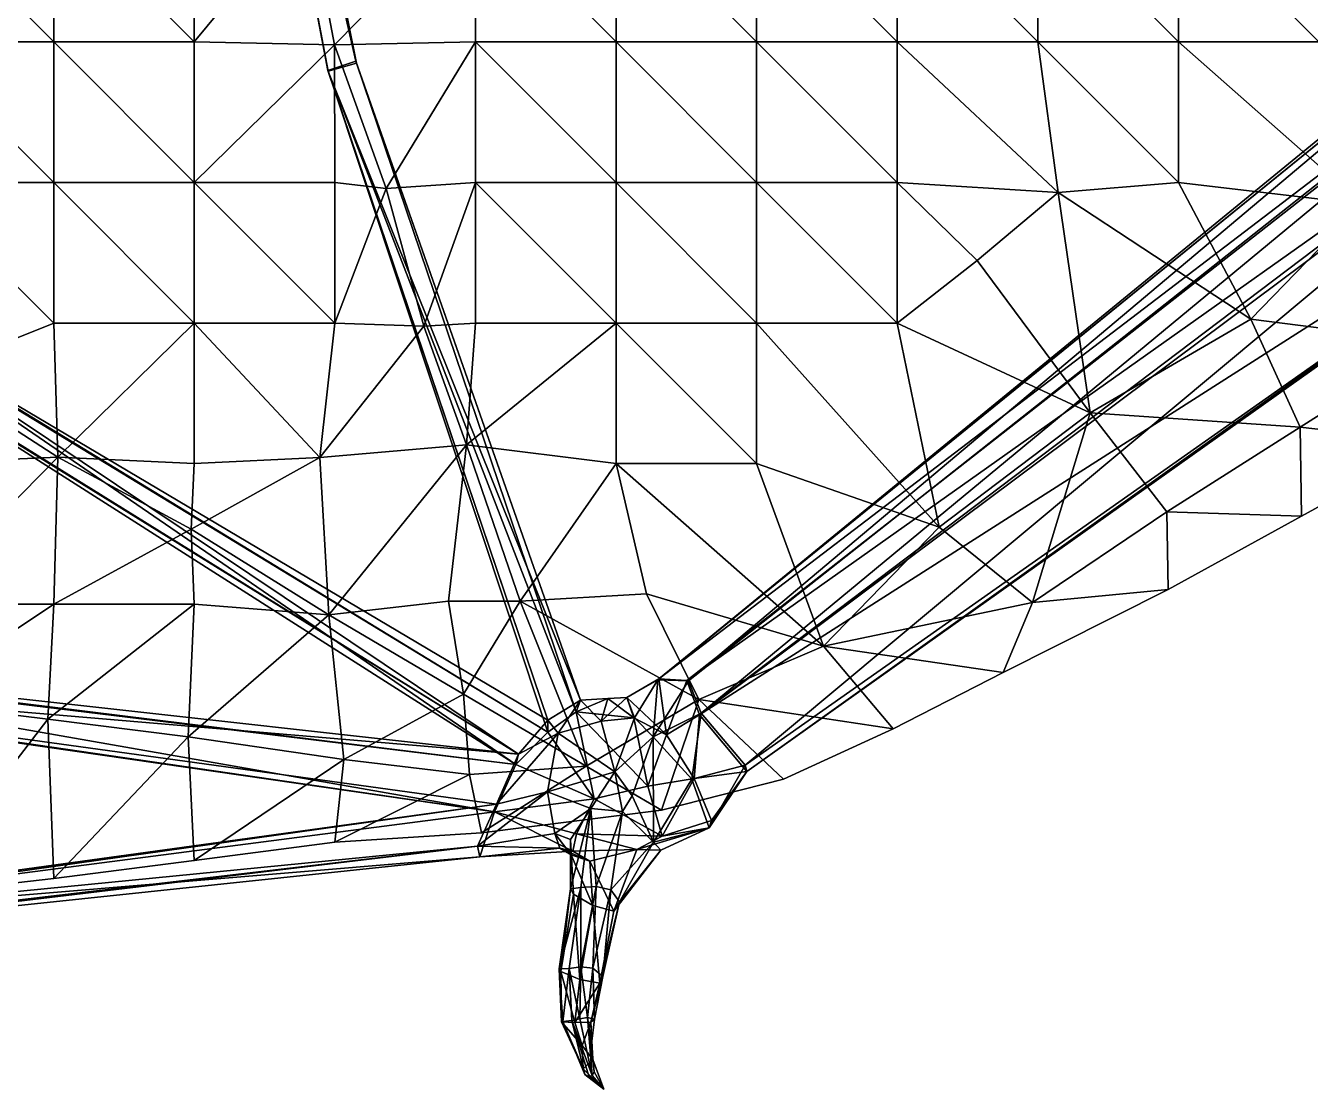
# Model space of a CAD drawing. Extents: x -0.11 to 0.11, y -0.021 to 0.047.
# Drawn here: x -0.05893 to -0.03572, y -0.0207 to -0.00148 of the extents above; entities that cross this region are included whole.
import ezdxf

# ---------------------------------------------------------------- set-up
doc = ezdxf.new("R2010")
doc.units = 0
doc.layers.add('VAMP_BAT$LWO', color=1, linetype='CONTINUOUS')

msp = doc.modelspace()

# ---------------------------------------------------------------- linework, layer by layer
at = {"layer": 'VAMP_BAT$LWO'}
for points in [[(-0.055993, 0.011045, 0.000003), (-0.05562, 0.011101, 0.000024), (-0.052951, -0.002152, -0.000045)], [(-0.055966, 0.011081, 0.000448), (-0.055993, 0.011045, 0.000003), (-0.053469, -0.002289, 0.000509)], [(-0.053463, -0.002302, -0.000096), (-0.053469, -0.002289, 0.000509), (-0.055993, 0.011045, 0.000003)], [(-0.053463, -0.002302, -0.000096), (-0.055993, 0.011045, 0.000003), (-0.052951, -0.002152, -0.000045)], [(-0.055637, 0.011112, 0.000408), (-0.055966, 0.011081, 0.000448), (-0.05296, -0.002121, 0.000561)], [(-0.053469, -0.002289, 0.000509), (-0.05296, -0.002121, 0.000561), (-0.055966, 0.011081, 0.000448)], [(-0.05562, 0.011101, 0.000024), (-0.055637, 0.011112, 0.000408), (-0.05296, -0.002121, 0.000561)], [(-0.052951, -0.002152, -0.000045), (-0.05562, 0.011101, 0.000024), (-0.05296, -0.002121, 0.000561)], [(-0.026211, 0.004014, -0.000162), (-0.047503, -0.013298, 0.000571), (-0.026306, 0.004055, 0.000465)], [(-0.046948, -0.01332, 0.000531), (-0.026306, 0.004055, 0.000465), (-0.047503, -0.013298, 0.000571)], [(-0.047503, -0.013298, 0.000571), (-0.026211, 0.004014, -0.000162), (-0.047485, -0.013282, 0.000057)], [(-0.047485, -0.013282, 0.000057), (-0.026211, 0.004014, -0.000162), (-0.025866, 0.003233, -0.000222)], [(-0.026306, 0.004055, 0.000465), (-0.046948, -0.01332, 0.000531), (-0.025906, 0.003319, 0.00054)], [(-0.025906, 0.003319, 0.00054), (-0.046948, -0.01332, 0.000531), (-0.04672, -0.013902, 0.001204)], [(-0.04672, -0.013902, 0.001204), (-0.026276, 0.001566, 0.001659), (-0.025906, 0.003319, 0.00054)], [(-0.047485, -0.013282, 0.000057), (-0.025866, 0.003233, -0.000222), (-0.046979, -0.013314, -0.000057)], [(-0.046979, -0.013314, -0.000057), (-0.025866, 0.003233, -0.000222), (-0.026293, 0.001357, -0.001493)], [(-0.026276, 0.001566, 0.001659), (-0.04672, -0.013902, 0.001204), (-0.045925, -0.014844, 0.00052)], [(-0.045925, -0.014844, 0.00052), (-0.025021, -0.000117, 0.000688), (-0.026276, 0.001566, 0.001659)], [(-0.026293, 0.001357, -0.001493), (-0.046753, -0.01393, -0.00031), (-0.046979, -0.013314, -0.000057)], [(-0.02514, -0.000127, -0.000487), (-0.046753, -0.01393, -0.00031), (-0.026293, 0.001357, -0.001493)], [(-0.06096, -0.001771, 0.000034), (-0.06096, 0.000769, 0.00004), (-0.05842, -0.001771, 0.000057)], [(-0.06096, 0.000769, 0.000116), (-0.06096, -0.001771, 0.000111), (-0.05842, -0.001771, 0.000134)], [(-0.05842, 0.000769, 0.000061), (-0.05842, -0.001771, 0.000057), (-0.06096, 0.000769, 0.00004)], [(-0.05842, -0.001771, 0.000134), (-0.05842, 0.000769, 0.000137), (-0.06096, 0.000769, 0.000116)], [(-0.05842, -0.001771, 0.000057), (-0.05842, 0.000769, 0.000061), (-0.05588, -0.001771, 0.000064)], [(-0.05842, 0.000769, 0.000137), (-0.05842, -0.001771, 0.000134), (-0.05588, -0.001771, 0.000141)], [(-0.05588, 0.000769, 0.000062), (-0.05588, -0.001771, 0.000064), (-0.05842, 0.000769, 0.000061)], [(-0.05588, -0.001771, 0.000141), (-0.05588, 0.000769, 0.000138), (-0.05842, 0.000769, 0.000137)], [(-0.05588, 0.000769, 0.000062), (-0.053828, 0.000714, -0.00002), (-0.05588, -0.001771, 0.000064)], [(-0.053828, 0.000714, 0.000056), (-0.05588, 0.000769, 0.000138), (-0.05588, -0.001771, 0.000141)], [(-0.053346, -0.001826, -0.000039), (-0.05588, -0.001771, 0.000064), (-0.053828, 0.000714, -0.00002)], [(-0.05588, -0.001771, 0.000141), (-0.053346, -0.001826, 0.000037), (-0.053828, 0.000714, 0.000056)], [(-0.053346, -0.001826, -0.000039), (-0.053828, 0.000714, -0.00002), (-0.0508, 0.000769, -0.000045)], [(-0.053828, 0.000714, 0.000056), (-0.053346, -0.001826, 0.000037), (-0.0508, 0.000769, 0.000031)], [(-0.0508, -0.001771, -0.00001), (-0.053346, -0.001826, -0.000039), (-0.0508, 0.000769, -0.000045)], [(-0.053346, -0.001826, 0.000037), (-0.0508, -0.001771, 0.000066), (-0.0508, 0.000769, 0.000031)], [(-0.0508, -0.001771, -0.00001), (-0.0508, 0.000769, -0.000045), (-0.04826, -0.001771, 0.000033)], [(-0.0508, 0.000769, 0.000031), (-0.0508, -0.001771, 0.000066), (-0.04826, -0.001771, 0.000109)], [(-0.04826, 0.000769, -0.000024), (-0.04826, -0.001771, 0.000033), (-0.0508, 0.000769, -0.000045)], [(-0.04826, -0.001771, 0.000109), (-0.04826, 0.000769, 0.000052), (-0.0508, 0.000769, 0.000031)], [(-0.04826, -0.001771, 0.000033), (-0.04826, 0.000769, -0.000024), (-0.04572, -0.001771, -0.000144)], [(-0.04826, 0.000769, 0.000052), (-0.04826, -0.001771, 0.000109), (-0.04572, -0.001771, -0.000068)], [(-0.04572, 0.000769, -0.000203), (-0.04572, -0.001771, -0.000144), (-0.04826, 0.000769, -0.000024)], [(-0.04572, -0.001771, -0.000068), (-0.04572, 0.000769, -0.000127), (-0.04826, 0.000769, 0.000052)], [(-0.04572, -0.001771, -0.000144), (-0.04572, 0.000769, -0.000203), (-0.04318, -0.001771, -0.000168)], [(-0.04572, 0.000769, -0.000127), (-0.04572, -0.001771, -0.000068), (-0.04318, -0.001771, -0.000092)], [(-0.04318, 0.000769, -0.000243), (-0.04318, -0.001771, -0.000168), (-0.04572, 0.000769, -0.000203)], [(-0.04318, -0.001771, -0.000092), (-0.04318, 0.000769, -0.000166), (-0.04572, 0.000769, -0.000127)], [(-0.04318, -0.001771, -0.000168), (-0.04318, 0.000769, -0.000243), (-0.04064, -0.001771, -0.000172)], [(-0.04318, 0.000769, -0.000166), (-0.04318, -0.001771, -0.000092), (-0.04064, -0.001771, -0.000095)], [(-0.04064, 0.000769, -0.000262), (-0.04064, -0.001771, -0.000172), (-0.04318, 0.000769, -0.000243)], [(-0.04064, -0.001771, -0.000095), (-0.04064, 0.000769, -0.000186), (-0.04318, 0.000769, -0.000166)], [(-0.04064, -0.001771, -0.000172), (-0.04064, 0.000769, -0.000262), (-0.0381, -0.001771, -0.000151)], [(-0.04064, 0.000769, -0.000186), (-0.04064, -0.001771, -0.000095), (-0.0381, -0.001771, -0.000075)], [(-0.0381, 0.000769, -0.000258), (-0.0381, -0.001771, -0.000151), (-0.04064, 0.000769, -0.000262)], [(-0.0381, -0.001771, -0.000075), (-0.0381, 0.000769, -0.000182), (-0.04064, 0.000769, -0.000186)], [(-0.0381, -0.001771, -0.000151), (-0.0381, 0.000769, -0.000258), (-0.03556, -0.001771, -0.000103)], [(-0.0381, 0.000769, -0.000182), (-0.0381, -0.001771, -0.000075), (-0.03556, -0.001771, -0.000027)], [(-0.03556, 0.000769, -0.000229), (-0.03556, -0.001771, -0.000103), (-0.0381, 0.000769, -0.000258)], [(-0.03556, -0.001771, -0.000027), (-0.03556, 0.000769, -0.000153), (-0.0381, 0.000769, -0.000182)], [(-0.045898, -0.014957, 0.000017), (-0.046753, -0.01393, -0.00031), (-0.02514, -0.000127, -0.000487)], [(-0.025021, -0.000117, 0.000688), (-0.045925, -0.014844, 0.00052), (-0.045898, -0.014957, 0.000017)], [(-0.045898, -0.014957, 0.000017), (-0.02514, -0.000127, -0.000487), (-0.025021, -0.000117, 0.000688)], [(-0.05842, -0.001771, 0.000057), (-0.05842, -0.004311, 0.000054), (-0.06096, -0.001771, 0.000034)], [(-0.05842, -0.004311, 0.00013), (-0.05842, -0.001771, 0.000134), (-0.06096, -0.001771, 0.000111)], [(-0.06096, -0.004311, 0.000029), (-0.06096, -0.001771, 0.000034), (-0.05842, -0.004311, 0.000054)], [(-0.06096, -0.001771, 0.000111), (-0.06096, -0.004311, 0.000106), (-0.05842, -0.004311, 0.00013)], [(-0.05588, -0.001771, 0.000064), (-0.05588, -0.004311, 0.000067), (-0.05842, -0.001771, 0.000057)], [(-0.05588, -0.004311, 0.000143), (-0.05588, -0.001771, 0.000141), (-0.05842, -0.001771, 0.000134)], [(-0.05842, -0.004311, 0.000054), (-0.05842, -0.001771, 0.000057), (-0.05588, -0.004311, 0.000067)], [(-0.05842, -0.001771, 0.000134), (-0.05842, -0.004311, 0.00013), (-0.05588, -0.004311, 0.000143)], [(-0.05588, -0.001771, 0.000064), (-0.053346, -0.001826, -0.000039), (-0.05588, -0.004311, 0.000067)], [(-0.053346, -0.001826, 0.000037), (-0.05588, -0.001771, 0.000141), (-0.05588, -0.004311, 0.000143)], [(-0.05334, -0.004311, -0.000013), (-0.05588, -0.004311, 0.000067), (-0.053346, -0.001826, -0.000039)], [(-0.05588, -0.004311, 0.000143), (-0.05334, -0.004311, 0.000063), (-0.053346, -0.001826, 0.000037)], [(-0.052415, -0.00442, -0.000013), (-0.053346, -0.001826, -0.000039), (-0.0508, -0.001771, -0.00001)], [(-0.053346, -0.001826, 0.000037), (-0.052415, -0.00442, 0.000063), (-0.0508, -0.001771, 0.000066)], [(-0.052415, -0.00442, -0.000013), (-0.05334, -0.004311, -0.000013), (-0.053346, -0.001826, -0.000039)], [(-0.05334, -0.004311, 0.000063), (-0.052415, -0.00442, 0.000063), (-0.053346, -0.001826, 0.000037)], [(-0.0508, -0.004311, 0.000026), (-0.052415, -0.00442, -0.000013), (-0.0508, -0.001771, -0.00001)], [(-0.052415, -0.00442, 0.000063), (-0.0508, -0.004311, 0.000102), (-0.0508, -0.001771, 0.000066)], [(-0.04826, -0.001771, 0.000033), (-0.04826, -0.004311, 0.000091), (-0.0508, -0.001771, -0.00001)], [(-0.04826, -0.004311, 0.000167), (-0.04826, -0.001771, 0.000109), (-0.0508, -0.001771, 0.000066)], [(-0.0508, -0.004311, 0.000026), (-0.0508, -0.001771, -0.00001), (-0.04826, -0.004311, 0.000091)], [(-0.0508, -0.001771, 0.000066), (-0.0508, -0.004311, 0.000102), (-0.04826, -0.004311, 0.000167)], [(-0.04572, -0.001771, -0.000144), (-0.04572, -0.004311, -0.000085), (-0.04826, -0.001771, 0.000033)], [(-0.04572, -0.004311, -0.000008), (-0.04572, -0.001771, -0.000068), (-0.04826, -0.001771, 0.000109)], [(-0.04826, -0.004311, 0.000091), (-0.04826, -0.001771, 0.000033), (-0.04572, -0.004311, -0.000085)], [(-0.04826, -0.001771, 0.000109), (-0.04826, -0.004311, 0.000167), (-0.04572, -0.004311, -0.000008)], [(-0.04318, -0.001771, -0.000168), (-0.04318, -0.004311, -0.000094), (-0.04572, -0.001771, -0.000144)], [(-0.04318, -0.004311, -0.000018), (-0.04318, -0.001771, -0.000092), (-0.04572, -0.001771, -0.000068)], [(-0.04572, -0.004311, -0.000085), (-0.04572, -0.001771, -0.000144), (-0.04318, -0.004311, -0.000094)], [(-0.04572, -0.001771, -0.000068), (-0.04572, -0.004311, -0.000008), (-0.04318, -0.004311, -0.000018)], [(-0.04064, -0.001771, -0.000172), (-0.040272, -0.004495, -0.000082), (-0.04318, -0.001771, -0.000168)], [(-0.040272, -0.004495, -0.000005), (-0.04064, -0.001771, -0.000095), (-0.04318, -0.001771, -0.000092)], [(-0.04318, -0.004311, -0.000094), (-0.04318, -0.001771, -0.000168), (-0.040272, -0.004495, -0.000082)], [(-0.04318, -0.001771, -0.000092), (-0.04318, -0.004311, -0.000018), (-0.040272, -0.004495, -0.000005)], [(-0.0381, -0.001771, -0.000151), (-0.0381, -0.004311, -0.000044), (-0.04064, -0.001771, -0.000172)], [(-0.0381, -0.004311, 0.000033), (-0.0381, -0.001771, -0.000075), (-0.04064, -0.001771, -0.000095)], [(-0.040272, -0.004495, -0.000082), (-0.04064, -0.001771, -0.000172), (-0.0381, -0.004311, -0.000044)], [(-0.04064, -0.001771, -0.000095), (-0.040272, -0.004495, -0.000005), (-0.0381, -0.004311, 0.000033)], [(-0.034771, -0.004703, -0.000004), (-0.0381, -0.004311, -0.000044), (-0.0381, -0.001771, -0.000151)], [(-0.0381, -0.004311, 0.000033), (-0.034771, -0.004703, 0.000072), (-0.0381, -0.001771, -0.000075)], [(-0.03556, -0.001771, -0.000103), (-0.034771, -0.004703, -0.000004), (-0.0381, -0.001771, -0.000151)], [(-0.034771, -0.004703, 0.000072), (-0.03556, -0.001771, -0.000027), (-0.0381, -0.001771, -0.000075)], [(-0.05296, -0.002121, 0.000561), (-0.053469, -0.002289, 0.000509), (-0.048901, -0.013665, 0.000645)], [(-0.053469, -0.002289, 0.000509), (-0.053463, -0.002302, -0.000096), (-0.049492, -0.014029, 0.000797)], [(-0.049492, -0.014029, 0.000797), (-0.048901, -0.013665, 0.000645), (-0.053469, -0.002289, 0.000509)], [(-0.053463, -0.002302, -0.000096), (-0.052951, -0.002152, -0.000045), (-0.048982, -0.013879, 0.000097)], [(-0.049492, -0.014029, 0.000797), (-0.053463, -0.002302, -0.000096), (-0.049491, -0.014247, 0.000083)], [(-0.049491, -0.014247, 0.000083), (-0.053463, -0.002302, -0.000096), (-0.048982, -0.013879, 0.000097)], [(-0.052951, -0.002152, -0.000045), (-0.05296, -0.002121, 0.000561), (-0.048901, -0.013665, 0.000645)], [(-0.048982, -0.013879, 0.000097), (-0.052951, -0.002152, -0.000045), (-0.048901, -0.013665, 0.000645)], [(-0.060689, -0.007765, 0.000037), (-0.06096, -0.004311, 0.000029), (-0.05842, -0.006851, 0.000051)], [(-0.06096, -0.004311, 0.000106), (-0.060689, -0.007765, 0.000113), (-0.05842, -0.006851, 0.000127)], [(-0.05842, -0.004311, 0.000054), (-0.05842, -0.006851, 0.000051), (-0.06096, -0.004311, 0.000029)], [(-0.05842, -0.006851, 0.000127), (-0.05842, -0.004311, 0.00013), (-0.06096, -0.004311, 0.000106)], [(-0.05842, -0.006851, 0.000051), (-0.05842, -0.004311, 0.000054), (-0.05588, -0.006851, 0.00007)], [(-0.05842, -0.004311, 0.00013), (-0.05842, -0.006851, 0.000127), (-0.05588, -0.006851, 0.000146)], [(-0.05588, -0.004311, 0.000067), (-0.05588, -0.006851, 0.00007), (-0.05842, -0.004311, 0.000054)], [(-0.05588, -0.006851, 0.000146), (-0.05588, -0.004311, 0.000143), (-0.05842, -0.004311, 0.00013)], [(-0.05588, -0.006851, 0.00007), (-0.05588, -0.004311, 0.000067), (-0.05334, -0.006851, 0.000024)], [(-0.05588, -0.004311, 0.000143), (-0.05588, -0.006851, 0.000146), (-0.05334, -0.006851, 0.0001)], [(-0.05334, -0.004311, -0.000013), (-0.05334, -0.006851, 0.000024), (-0.05588, -0.004311, 0.000067)], [(-0.05334, -0.006851, 0.0001), (-0.05334, -0.004311, 0.000063), (-0.05588, -0.004311, 0.000143)], [(-0.05334, -0.004311, -0.000013), (-0.052415, -0.00442, -0.000013), (-0.05334, -0.006851, 0.000024)], [(-0.052415, -0.00442, 0.000063), (-0.05334, -0.004311, 0.000063), (-0.05334, -0.006851, 0.0001)], [(-0.051733, -0.006906, 0.000025), (-0.052415, -0.00442, -0.000013), (-0.0508, -0.004311, 0.000026)], [(-0.052415, -0.00442, 0.000063), (-0.051733, -0.006906, 0.000101), (-0.0508, -0.004311, 0.000102)], [(-0.0508, -0.006851, 0.000061), (-0.051733, -0.006906, 0.000025), (-0.0508, -0.004311, 0.000026)], [(-0.051733, -0.006906, 0.000101), (-0.0508, -0.006851, 0.000137), (-0.0508, -0.004311, 0.000102)], [(-0.0508, -0.006851, 0.000061), (-0.0508, -0.004311, 0.000026), (-0.04826, -0.006851, 0.000148)], [(-0.0508, -0.004311, 0.000102), (-0.0508, -0.006851, 0.000137), (-0.04826, -0.006851, 0.000224)], [(-0.04826, -0.004311, 0.000091), (-0.04826, -0.006851, 0.000148), (-0.0508, -0.004311, 0.000026)], [(-0.04826, -0.006851, 0.000224), (-0.04826, -0.004311, 0.000167), (-0.0508, -0.004311, 0.000102)], [(-0.04826, -0.006851, 0.000148), (-0.04826, -0.004311, 0.000091), (-0.04572, -0.006851, -0.000025)], [(-0.04826, -0.004311, 0.000167), (-0.04826, -0.006851, 0.000224), (-0.04572, -0.006851, 0.000051)], [(-0.04572, -0.004311, -0.000085), (-0.04572, -0.006851, -0.000025), (-0.04826, -0.004311, 0.000091)], [(-0.04572, -0.006851, 0.000051), (-0.04572, -0.004311, -0.000008), (-0.04826, -0.004311, 0.000167)], [(-0.04572, -0.006851, -0.000025), (-0.04572, -0.004311, -0.000085), (-0.04318, -0.006851, -0.00002)], [(-0.04572, -0.004311, -0.000008), (-0.04572, -0.006851, 0.000051), (-0.04318, -0.006851, 0.000056)], [(-0.04318, -0.004311, -0.000094), (-0.04318, -0.006851, -0.00002), (-0.04572, -0.004311, -0.000085)], [(-0.04318, -0.006851, 0.000056), (-0.04318, -0.004311, -0.000018), (-0.04572, -0.004311, -0.000008)], [(-0.04318, -0.006851, -0.00002), (-0.04318, -0.004311, -0.000094), (-0.041735, -0.005724, 0.000008)], [(-0.04318, -0.004311, -0.000018), (-0.04318, -0.006851, 0.000056), (-0.041735, -0.005724, 0.000085)], [(-0.040272, -0.004495, -0.000082), (-0.041735, -0.005724, 0.000008), (-0.04318, -0.004311, -0.000094)], [(-0.041735, -0.005724, 0.000085), (-0.040272, -0.004495, -0.000005), (-0.04318, -0.004311, -0.000018)], [(-0.0381, -0.004311, -0.000044), (-0.036788, -0.006779, 0.000013), (-0.040272, -0.004495, -0.000082)], [(-0.036788, -0.006779, 0.000089), (-0.0381, -0.004311, 0.000033), (-0.040272, -0.004495, -0.000005)], [(-0.0381, -0.004311, -0.000044), (-0.034771, -0.004703, -0.000004), (-0.036788, -0.006779, 0.000013)], [(-0.034771, -0.004703, 0.000072), (-0.0381, -0.004311, 0.000033), (-0.036788, -0.006779, 0.000089)], [(-0.051733, -0.006906, 0.000025), (-0.05334, -0.006851, 0.000024), (-0.052415, -0.00442, -0.000013)], [(-0.05334, -0.006851, 0.0001), (-0.051733, -0.006906, 0.000101), (-0.052415, -0.00442, 0.000063)], [(-0.039696, -0.008476, 0.000039), (-0.041735, -0.005724, 0.000008), (-0.040272, -0.004495, -0.000082)], [(-0.041735, -0.005724, 0.000085), (-0.039696, -0.008476, 0.000115), (-0.040272, -0.004495, -0.000005)], [(-0.036788, -0.006779, 0.000013), (-0.039696, -0.008476, 0.000039), (-0.040272, -0.004495, -0.000082)], [(-0.039696, -0.008476, 0.000115), (-0.036788, -0.006779, 0.000089), (-0.040272, -0.004495, -0.000005)], [(-0.033482, -0.007203, -0.00009), (-0.036788, -0.006779, 0.000013), (-0.034771, -0.004703, -0.000004)], [(-0.036788, -0.006779, 0.000089), (-0.033482, -0.007203, -0.000013), (-0.034771, -0.004703, 0.000072)], [(-0.041735, -0.005724, 0.000008), (-0.039696, -0.008476, 0.000039), (-0.04318, -0.006851, -0.00002)], [(-0.039696, -0.008476, 0.000115), (-0.041735, -0.005724, 0.000085), (-0.04318, -0.006851, 0.000056)], [(-0.062145, -0.00652, 0.000645), (-0.062474, -0.00691, 0.000646), (-0.050021, -0.014643, 0.000977)], [(-0.062413, -0.006966, -0.000049), (-0.062123, -0.006563, -0.000041), (-0.050071, -0.014828, 0.000226)], [(-0.049492, -0.014029, 0.000797), (-0.062145, -0.00652, 0.000645), (-0.050021, -0.014643, 0.000977)], [(-0.049492, -0.014029, 0.000797), (-0.049491, -0.014247, 0.000083), (-0.062145, -0.00652, 0.000645)], [(-0.062123, -0.006563, -0.000041), (-0.062145, -0.00652, 0.000645), (-0.049491, -0.014247, 0.000083)], [(-0.049491, -0.014247, 0.000083), (-0.050071, -0.014828, 0.000226), (-0.062123, -0.006563, -0.000041)], [(-0.062474, -0.00691, 0.000646), (-0.062413, -0.006966, -0.000049), (-0.050021, -0.014643, 0.000977)], [(-0.058343, -0.009275, 0.000058), (-0.060689, -0.007765, 0.000037), (-0.05842, -0.006851, 0.000051)], [(-0.060689, -0.007765, 0.000113), (-0.058343, -0.009275, 0.000134), (-0.05842, -0.006851, 0.000127)], [(-0.05842, -0.006851, 0.000051), (-0.05588, -0.006851, 0.00007), (-0.058343, -0.009275, 0.000058)], [(-0.05588, -0.006851, 0.000146), (-0.05842, -0.006851, 0.000127), (-0.058343, -0.009275, 0.000134)], [(-0.05588, -0.009391, 0.000072), (-0.058343, -0.009275, 0.000058), (-0.05588, -0.006851, 0.00007)], [(-0.058343, -0.009275, 0.000134), (-0.05588, -0.009391, 0.000149), (-0.05588, -0.006851, 0.000146)], [(-0.05334, -0.006851, 0.000024), (-0.053611, -0.009283, 0.000061), (-0.05588, -0.006851, 0.00007)], [(-0.053611, -0.009283, 0.000138), (-0.05334, -0.006851, 0.0001), (-0.05588, -0.006851, 0.000146)], [(-0.05588, -0.009391, 0.000072), (-0.05588, -0.006851, 0.00007), (-0.053611, -0.009283, 0.000061)], [(-0.05588, -0.006851, 0.000146), (-0.05588, -0.009391, 0.000149), (-0.053611, -0.009283, 0.000138)], [(-0.05334, -0.006851, 0.000024), (-0.051733, -0.006906, 0.000025), (-0.053611, -0.009283, 0.000061)], [(-0.051733, -0.006906, 0.000101), (-0.05334, -0.006851, 0.0001), (-0.053611, -0.009283, 0.000138)], [(-0.051733, -0.006906, 0.000025), (-0.050963, -0.009051, 0.000084), (-0.053611, -0.009283, 0.000061)], [(-0.050963, -0.009051, 0.000161), (-0.051733, -0.006906, 0.000101), (-0.053611, -0.009283, 0.000138)], [(-0.051733, -0.006906, 0.000025), (-0.0508, -0.006851, 0.000061), (-0.050963, -0.009051, 0.000084)], [(-0.0508, -0.006851, 0.000137), (-0.051733, -0.006906, 0.000101), (-0.050963, -0.009051, 0.000161)], [(-0.050963, -0.009051, 0.000084), (-0.0508, -0.006851, 0.000061), (-0.04826, -0.006851, 0.000148)], [(-0.0508, -0.006851, 0.000137), (-0.050963, -0.009051, 0.000161), (-0.04826, -0.006851, 0.000224)], [(-0.04826, -0.009391, 0.000205), (-0.050963, -0.009051, 0.000084), (-0.04826, -0.006851, 0.000148)], [(-0.050963, -0.009051, 0.000161), (-0.04826, -0.009391, 0.000281), (-0.04826, -0.006851, 0.000224)], [(-0.04572, -0.006851, -0.000025), (-0.04572, -0.009391, 0.000034), (-0.04826, -0.006851, 0.000148)], [(-0.04572, -0.009391, 0.00011), (-0.04572, -0.006851, 0.000051), (-0.04826, -0.006851, 0.000224)], [(-0.04826, -0.009391, 0.000205), (-0.04826, -0.006851, 0.000148), (-0.04572, -0.009391, 0.000034)], [(-0.04826, -0.006851, 0.000224), (-0.04826, -0.009391, 0.000281), (-0.04572, -0.009391, 0.00011)], [(-0.04318, -0.006851, -0.00002), (-0.04242, -0.010541, 0.000065), (-0.04572, -0.006851, -0.000025)], [(-0.04242, -0.010541, 0.000141), (-0.04318, -0.006851, 0.000056), (-0.04572, -0.006851, 0.000051)], [(-0.04572, -0.009391, 0.000034), (-0.04572, -0.006851, -0.000025), (-0.04242, -0.010541, 0.000065)], [(-0.04572, -0.006851, 0.000051), (-0.04572, -0.009391, 0.00011), (-0.04242, -0.010541, 0.000141)], [(-0.039696, -0.008476, 0.000039), (-0.04242, -0.010541, 0.000065), (-0.04318, -0.006851, -0.00002)], [(-0.04242, -0.010541, 0.000141), (-0.039696, -0.008476, 0.000115), (-0.04318, -0.006851, 0.000056)], [(-0.039696, -0.008476, 0.000039), (-0.036788, -0.006779, 0.000013), (-0.035899, -0.008735, -0.000057)], [(-0.036788, -0.006779, 0.000089), (-0.039696, -0.008476, 0.000115), (-0.035899, -0.008735, 0.000019)], [(-0.036788, -0.006779, 0.000013), (-0.033482, -0.007203, -0.00009), (-0.035899, -0.008735, -0.000057)], [(-0.033482, -0.007203, -0.000013), (-0.036788, -0.006779, 0.000089), (-0.035899, -0.008735, 0.000019)], [(-0.050071, -0.014828, 0.000226), (-0.050021, -0.014643, 0.000977), (-0.062413, -0.006966, -0.000049)], [(-0.033457, -0.009008, -0.000136), (-0.035899, -0.008735, -0.000057), (-0.033482, -0.007203, -0.00009)], [(-0.035899, -0.008735, 0.000019), (-0.033457, -0.009008, -0.00006), (-0.033482, -0.007203, -0.000013)], [(-0.058343, -0.009275, 0.000058), (-0.06096, -0.009391, 0.00006), (-0.060689, -0.007765, 0.000037)], [(-0.06096, -0.009391, 0.000136), (-0.058343, -0.009275, 0.000134), (-0.060689, -0.007765, 0.000113)], [(-0.04242, -0.010541, 0.000065), (-0.039696, -0.008476, 0.000039), (-0.040737, -0.011903, 0.000071)], [(-0.039696, -0.008476, 0.000115), (-0.04242, -0.010541, 0.000141), (-0.040737, -0.011903, 0.000147)], [(-0.039696, -0.008476, 0.000039), (-0.038308, -0.010265, 0.000051), (-0.040737, -0.011903, 0.000071)], [(-0.038308, -0.010265, 0.000128), (-0.039696, -0.008476, 0.000115), (-0.040737, -0.011903, 0.000147)], [(-0.038308, -0.010265, 0.000051), (-0.039696, -0.008476, 0.000039), (-0.035899, -0.008735, -0.000057)], [(-0.039696, -0.008476, 0.000115), (-0.038308, -0.010265, 0.000128), (-0.035899, -0.008735, 0.000019)], [(-0.035899, -0.008735, -0.000057), (-0.035873, -0.010341, -0.000073), (-0.038308, -0.010265, 0.000051)], [(-0.035873, -0.010341, 0.000003), (-0.035899, -0.008735, 0.000019), (-0.038308, -0.010265, 0.000128)], [(-0.035899, -0.008735, -0.000057), (-0.033457, -0.009008, -0.000136), (-0.035873, -0.010341, -0.000073)], [(-0.033457, -0.009008, -0.00006), (-0.035899, -0.008735, 0.000019), (-0.035873, -0.010341, 0.000003)], [(-0.053611, -0.009283, 0.000061), (-0.050963, -0.009051, 0.000084), (-0.053449, -0.012123, 0.000098)], [(-0.050963, -0.009051, 0.000161), (-0.053611, -0.009283, 0.000138), (-0.053449, -0.012123, 0.000175)], [(-0.051288, -0.011877, 0.000101), (-0.053449, -0.012123, 0.000098), (-0.050963, -0.009051, 0.000084)], [(-0.053449, -0.012123, 0.000175), (-0.051288, -0.011877, 0.000177), (-0.050963, -0.009051, 0.000161)], [(-0.049989, -0.011877, 0.000102), (-0.051288, -0.011877, 0.000101), (-0.050963, -0.009051, 0.000084)], [(-0.051288, -0.011877, 0.000177), (-0.049989, -0.011877, 0.000178), (-0.050963, -0.009051, 0.000161)], [(-0.049989, -0.011877, 0.000102), (-0.050963, -0.009051, 0.000084), (-0.04826, -0.009391, 0.000205)], [(-0.050963, -0.009051, 0.000161), (-0.049989, -0.011877, 0.000178), (-0.04826, -0.009391, 0.000281)], [(-0.035873, -0.010341, 0.000003), (-0.035873, -0.010341, -0.000073), (-0.033457, -0.009008, -0.00006)], [(-0.035873, -0.010341, -0.000073), (-0.033457, -0.009008, -0.000136), (-0.033457, -0.009008, -0.00006)], [(-0.06096, -0.009391, 0.00006), (-0.058343, -0.009275, 0.000058), (-0.06096, -0.011931, 0.000099)], [(-0.058343, -0.009275, 0.000134), (-0.06096, -0.009391, 0.000136), (-0.06096, -0.011931, 0.000175)], [(-0.05842, -0.011931, 0.00013), (-0.06096, -0.011931, 0.000099), (-0.058343, -0.009275, 0.000058)], [(-0.06096, -0.011931, 0.000175), (-0.05842, -0.011931, 0.000207), (-0.058343, -0.009275, 0.000134)], [(-0.058343, -0.009275, 0.000058), (-0.055934, -0.010578, 0.000073), (-0.05842, -0.011931, 0.00013)], [(-0.055934, -0.010578, 0.00015), (-0.058343, -0.009275, 0.000134), (-0.05842, -0.011931, 0.000207)], [(-0.058343, -0.009275, 0.000058), (-0.05588, -0.009391, 0.000072), (-0.055934, -0.010578, 0.000073)], [(-0.05588, -0.009391, 0.000149), (-0.058343, -0.009275, 0.000134), (-0.055934, -0.010578, 0.00015)], [(-0.055934, -0.010578, 0.000073), (-0.05588, -0.009391, 0.000072), (-0.053611, -0.009283, 0.000061)], [(-0.05588, -0.009391, 0.000149), (-0.055934, -0.010578, 0.00015), (-0.053611, -0.009283, 0.000138)], [(-0.053449, -0.012123, 0.000098), (-0.055934, -0.010578, 0.000073), (-0.053611, -0.009283, 0.000061)], [(-0.055934, -0.010578, 0.00015), (-0.053449, -0.012123, 0.000175), (-0.053611, -0.009283, 0.000138)], [(-0.047708, -0.011747, 0.000263), (-0.049989, -0.011877, 0.000102), (-0.04826, -0.009391, 0.000205)], [(-0.049989, -0.011877, 0.000178), (-0.047708, -0.011747, 0.000339), (-0.04826, -0.009391, 0.000281)], [(-0.044512, -0.012691, 0.000092), (-0.047708, -0.011747, 0.000263), (-0.04826, -0.009391, 0.000205)], [(-0.047708, -0.011747, 0.000339), (-0.044512, -0.012691, 0.000169), (-0.04826, -0.009391, 0.000281)], [(-0.04572, -0.009391, 0.000034), (-0.044512, -0.012691, 0.000092), (-0.04826, -0.009391, 0.000205)], [(-0.044512, -0.012691, 0.000169), (-0.04572, -0.009391, 0.00011), (-0.04826, -0.009391, 0.000281)], [(-0.044512, -0.012691, 0.000092), (-0.04572, -0.009391, 0.000034), (-0.04242, -0.010541, 0.000065)], [(-0.04572, -0.009391, 0.00011), (-0.044512, -0.012691, 0.000169), (-0.04242, -0.010541, 0.000141)], [(-0.038285, -0.011668, -0.000011), (-0.040737, -0.011903, 0.000071), (-0.038308, -0.010265, 0.000051)], [(-0.040737, -0.011903, 0.000147), (-0.038285, -0.011668, 0.000065), (-0.038308, -0.010265, 0.000128)], [(-0.038285, -0.011668, -0.000011), (-0.038308, -0.010265, 0.000051), (-0.035873, -0.010341, -0.000073)], [(-0.038308, -0.010265, 0.000128), (-0.038285, -0.011668, 0.000065), (-0.035873, -0.010341, 0.000003)], [(-0.038285, -0.011668, 0.000065), (-0.038285, -0.011668, -0.000011), (-0.035873, -0.010341, 0.000003)], [(-0.038285, -0.011668, -0.000011), (-0.035873, -0.010341, -0.000073), (-0.035873, -0.010341, 0.000003)], [(-0.055934, -0.010578, 0.000073), (-0.05588, -0.011931, 0.000162), (-0.05842, -0.011931, 0.00013)], [(-0.05588, -0.011931, 0.000238), (-0.055934, -0.010578, 0.00015), (-0.05842, -0.011931, 0.000207)], [(-0.053449, -0.012123, 0.000098), (-0.05588, -0.011931, 0.000162), (-0.055934, -0.010578, 0.000073)], [(-0.05588, -0.011931, 0.000238), (-0.053449, -0.012123, 0.000175), (-0.055934, -0.010578, 0.00015)], [(-0.040737, -0.011903, 0.000071), (-0.044512, -0.012691, 0.000092), (-0.04242, -0.010541, 0.000065)], [(-0.044512, -0.012691, 0.000169), (-0.040737, -0.011903, 0.000147), (-0.04242, -0.010541, 0.000141)], [(-0.047708, -0.011747, 0.000263), (-0.046764, -0.013655, 0.000301), (-0.049989, -0.011877, 0.000102)], [(-0.046764, -0.013655, 0.000377), (-0.047708, -0.011747, 0.000339), (-0.049989, -0.011877, 0.000178)], [(-0.044512, -0.012691, 0.000092), (-0.046764, -0.013655, 0.000301), (-0.047708, -0.011747, 0.000263)], [(-0.046764, -0.013655, 0.000377), (-0.044512, -0.012691, 0.000169), (-0.047708, -0.011747, 0.000339)], [(-0.041267, -0.013167, 0.000128), (-0.041267, -0.013167, 0.000052), (-0.038285, -0.011668, 0.000065)], [(-0.041267, -0.013167, 0.000052), (-0.038285, -0.011668, -0.000011), (-0.038285, -0.011668, 0.000065)], [(-0.040737, -0.011903, 0.000071), (-0.038285, -0.011668, -0.000011), (-0.041267, -0.013167, 0.000052)], [(-0.038285, -0.011668, 0.000065), (-0.040737, -0.011903, 0.000147), (-0.041267, -0.013167, 0.000128)], [(-0.061068, -0.0137, 0.000123), (-0.06096, -0.011931, 0.000099), (-0.05842, -0.011931, 0.00013)], [(-0.06096, -0.011931, 0.000175), (-0.061068, -0.0137, 0.000199), (-0.05842, -0.011931, 0.000207)], [(-0.058528, -0.014014, 0.000159), (-0.061068, -0.0137, 0.000123), (-0.05842, -0.011931, 0.00013)], [(-0.061068, -0.0137, 0.000199), (-0.058528, -0.014014, 0.000235), (-0.05842, -0.011931, 0.000207)], [(-0.05842, -0.011931, 0.00013), (-0.05588, -0.011931, 0.000162), (-0.058528, -0.014014, 0.000159)], [(-0.05588, -0.011931, 0.000238), (-0.05842, -0.011931, 0.000207), (-0.058528, -0.014014, 0.000235)], [(-0.055988, -0.014328, 0.000196), (-0.058528, -0.014014, 0.000159), (-0.05588, -0.011931, 0.000162)], [(-0.058528, -0.014014, 0.000235), (-0.055988, -0.014328, 0.000272), (-0.05588, -0.011931, 0.000238)], [(-0.05588, -0.011931, 0.000162), (-0.053449, -0.012123, 0.000098), (-0.055988, -0.014328, 0.000196)], [(-0.053449, -0.012123, 0.000175), (-0.05588, -0.011931, 0.000238), (-0.055988, -0.014328, 0.000272)], [(-0.053449, -0.012123, 0.000098), (-0.051288, -0.011877, 0.000101), (-0.051017, -0.013559, 0.000123)], [(-0.051288, -0.011877, 0.000177), (-0.053449, -0.012123, 0.000175), (-0.051017, -0.013559, 0.0002)], [(-0.051288, -0.011877, 0.000101), (-0.049989, -0.011877, 0.000102), (-0.051017, -0.013559, 0.000123)], [(-0.049989, -0.011877, 0.000178), (-0.051288, -0.011877, 0.000177), (-0.051017, -0.013559, 0.0002)], [(-0.0488, -0.01486, 0.000136), (-0.051017, -0.013559, 0.000123), (-0.049989, -0.011877, 0.000102)], [(-0.051017, -0.013559, 0.0002), (-0.0488, -0.01486, 0.000213), (-0.049989, -0.011877, 0.000178)], [(-0.046764, -0.013655, 0.000301), (-0.0488, -0.01486, 0.000136), (-0.049989, -0.011877, 0.000102)], [(-0.0488, -0.01486, 0.000213), (-0.046764, -0.013655, 0.000377), (-0.049989, -0.011877, 0.000178)], [(-0.040737, -0.011903, 0.000071), (-0.041267, -0.013167, 0.000052), (-0.044512, -0.012691, 0.000092)], [(-0.041267, -0.013167, 0.000128), (-0.040737, -0.011903, 0.000147), (-0.044512, -0.012691, 0.000169)], [(-0.053176, -0.014743, 0.000237), (-0.055988, -0.014328, 0.000196), (-0.053449, -0.012123, 0.000098)], [(-0.055988, -0.014328, 0.000272), (-0.053176, -0.014743, 0.000314), (-0.053449, -0.012123, 0.000175)], [(-0.053449, -0.012123, 0.000098), (-0.051017, -0.013559, 0.000123), (-0.053176, -0.014743, 0.000237)], [(-0.051017, -0.013559, 0.0002), (-0.053449, -0.012123, 0.000175), (-0.053176, -0.014743, 0.000314)], [(-0.068209, -0.01312, -0.000035), (-0.067938, -0.012622, -0.000031), (-0.050458, -0.015687, 0.000423)], [(-0.068008, -0.012644, 0.000525), (-0.068105, -0.013105, 0.000529), (-0.050021, -0.014643, 0.000977)], [(-0.067938, -0.012622, -0.000031), (-0.068008, -0.012644, 0.000525), (-0.050071, -0.014828, 0.000226)], [(-0.050021, -0.014643, 0.000977), (-0.050071, -0.014828, 0.000226), (-0.068008, -0.012644, 0.000525)], [(-0.050071, -0.014828, 0.000226), (-0.050458, -0.015687, 0.000423), (-0.067938, -0.012622, -0.000031)], [(-0.044512, -0.012691, 0.000092), (-0.043251, -0.014184, 0.000114), (-0.046764, -0.013655, 0.000301)], [(-0.043251, -0.014184, 0.00019), (-0.044512, -0.012691, 0.000169), (-0.046764, -0.013655, 0.000377)], [(-0.044512, -0.012691, 0.000092), (-0.041267, -0.013167, 0.000052), (-0.043251, -0.014184, 0.000114)], [(-0.041267, -0.013167, 0.000128), (-0.044512, -0.012691, 0.000169), (-0.043251, -0.014184, 0.00019)], [(-0.068105, -0.013105, 0.000529), (-0.068209, -0.01312, -0.000035), (-0.050458, -0.015687, 0.000423)], [(-0.050419, -0.015547, 0.001091), (-0.050021, -0.014643, 0.000977), (-0.068105, -0.013105, 0.000529)], [(-0.050419, -0.015547, 0.001091), (-0.068105, -0.013105, 0.000529), (-0.050458, -0.015687, 0.000423)], [(-0.043251, -0.014184, 0.00019), (-0.043251, -0.014184, 0.000114), (-0.041267, -0.013167, 0.000128)], [(-0.043251, -0.014184, 0.000114), (-0.041267, -0.013167, 0.000052), (-0.041267, -0.013167, 0.000128)], [(-0.048066, -0.013619, 0.00022), (-0.047485, -0.013282, 0.000057), (-0.047348, -0.014296, -0.000693)], [(-0.047503, -0.013298, 0.000571), (-0.047485, -0.013282, 0.000057), (-0.048066, -0.013619, 0.00022)], [(-0.047926, -0.013986, 0.001386), (-0.047503, -0.013298, 0.000571), (-0.048066, -0.013619, 0.00022)], [(-0.047926, -0.013986, 0.001386), (-0.04759, -0.014328, 0.001722), (-0.047503, -0.013298, 0.000571)], [(-0.046948, -0.01332, 0.000531), (-0.047503, -0.013298, 0.000571), (-0.04759, -0.014328, 0.001722)], [(-0.046948, -0.01332, 0.000531), (-0.04759, -0.014328, 0.001722), (-0.04672, -0.013902, 0.001204)], [(-0.047485, -0.013282, 0.000057), (-0.046979, -0.013314, -0.000057), (-0.047348, -0.014296, -0.000693)], [(-0.046979, -0.013314, -0.000057), (-0.046753, -0.01393, -0.00031), (-0.047348, -0.014296, -0.000693)], [(-0.053176, -0.014743, 0.000237), (-0.051017, -0.013559, 0.000123), (-0.050909, -0.015009, 0.000268)], [(-0.051017, -0.013559, 0.0002), (-0.053176, -0.014743, 0.000314), (-0.050909, -0.015009, 0.000345)], [(-0.0488, -0.01486, 0.000136), (-0.050909, -0.015009, 0.000268), (-0.051017, -0.013559, 0.000123)], [(-0.050909, -0.015009, 0.000345), (-0.0488, -0.01486, 0.000213), (-0.051017, -0.013559, 0.0002)], [(-0.048901, -0.013665, 0.000645), (-0.049492, -0.014029, 0.000797), (-0.049306, -0.014263, 0.001331)], [(-0.048901, -0.013665, 0.000645), (-0.049306, -0.014263, 0.001331), (-0.048528, -0.014046, 0.001412)], [(-0.04794, -0.013988, -0.000453), (-0.048982, -0.013879, 0.000097), (-0.048405, -0.01364, 0.000269)], [(-0.048901, -0.013665, 0.000645), (-0.048405, -0.01364, 0.000269), (-0.048982, -0.013879, 0.000097)], [(-0.048405, -0.01364, 0.000269), (-0.048901, -0.013665, 0.000645), (-0.048528, -0.014046, 0.001412)], [(-0.0488, -0.01486, 0.000136), (-0.046764, -0.013655, 0.000301), (-0.047439, -0.015655, 0.000197)], [(-0.046764, -0.013655, 0.000377), (-0.0488, -0.01486, 0.000213), (-0.047439, -0.015655, 0.000273)], [(-0.047926, -0.013986, 0.001386), (-0.048066, -0.013619, 0.00022), (-0.048528, -0.014046, 0.001412)], [(-0.048405, -0.01364, 0.000269), (-0.048528, -0.014046, 0.001412), (-0.048066, -0.013619, 0.00022)], [(-0.048405, -0.01364, 0.000269), (-0.048066, -0.013619, 0.00022), (-0.04794, -0.013988, -0.000453)], [(-0.047348, -0.014296, -0.000693), (-0.04794, -0.013988, -0.000453), (-0.048066, -0.013619, 0.00022)], [(-0.046764, -0.013655, 0.000301), (-0.045234, -0.015095, 0.000177), (-0.047439, -0.015655, 0.000197)], [(-0.045234, -0.015095, 0.000253), (-0.046764, -0.013655, 0.000377), (-0.047439, -0.015655, 0.000273)], [(-0.045234, -0.015095, 0.000177), (-0.046764, -0.013655, 0.000301), (-0.043251, -0.014184, 0.000114)], [(-0.046764, -0.013655, 0.000377), (-0.045234, -0.015095, 0.000253), (-0.043251, -0.014184, 0.00019)], [(-0.061068, -0.0137, 0.000123), (-0.058528, -0.014014, 0.000159), (-0.06096, -0.017182, 0.000316)], [(-0.058528, -0.014014, 0.000235), (-0.061068, -0.0137, 0.000199), (-0.06096, -0.017182, 0.000392)], [(-0.048982, -0.013879, 0.000097), (-0.048652, -0.015448, -0.000087), (-0.049491, -0.014247, 0.000083)], [(-0.048652, -0.015448, -0.000087), (-0.048982, -0.013879, 0.000097), (-0.047684, -0.015221, -0.000224)], [(-0.048982, -0.013879, 0.000097), (-0.04794, -0.013988, -0.000453), (-0.047684, -0.015221, -0.000224)], [(-0.04759, -0.014328, 0.001722), (-0.046891, -0.015098, 0.00132), (-0.04672, -0.013902, 0.001204)], [(-0.04672, -0.013902, 0.001204), (-0.046891, -0.015098, 0.00132), (-0.045925, -0.014844, 0.00052)], [(-0.05842, -0.016893, 0.000356), (-0.06096, -0.017182, 0.000316), (-0.058528, -0.014014, 0.000159)], [(-0.06096, -0.017182, 0.000392), (-0.05842, -0.016893, 0.000432), (-0.058528, -0.014014, 0.000235)], [(-0.058528, -0.014014, 0.000159), (-0.055988, -0.014328, 0.000196), (-0.05842, -0.016893, 0.000356)], [(-0.055988, -0.014328, 0.000272), (-0.058528, -0.014014, 0.000235), (-0.05842, -0.016893, 0.000432)], [(-0.050021, -0.014643, 0.000977), (-0.049306, -0.014263, 0.001331), (-0.049492, -0.014029, 0.000797)], [(-0.048528, -0.014046, 0.001412), (-0.049306, -0.014263, 0.001331), (-0.048284, -0.014965, 0.001623)], [(-0.048528, -0.014046, 0.001412), (-0.048284, -0.014965, 0.001623), (-0.047926, -0.013986, 0.001386)], [(-0.04759, -0.014328, 0.001722), (-0.047926, -0.013986, 0.001386), (-0.048284, -0.014965, 0.001623)], [(-0.04794, -0.013988, -0.000453), (-0.047348, -0.014296, -0.000693), (-0.047684, -0.015221, -0.000224)], [(-0.046847, -0.015082, -0.000589), (-0.047348, -0.014296, -0.000693), (-0.046753, -0.01393, -0.00031)], [(-0.046753, -0.01393, -0.00031), (-0.045898, -0.014957, 0.000017), (-0.046847, -0.015082, -0.000589)], [(-0.05588, -0.016563, 0.000394), (-0.05842, -0.016893, 0.000356), (-0.055988, -0.014328, 0.000196)], [(-0.05842, -0.016893, 0.000432), (-0.05588, -0.016563, 0.000471), (-0.055988, -0.014328, 0.000272)], [(-0.055988, -0.014328, 0.000196), (-0.053176, -0.014743, 0.000237), (-0.05588, -0.016563, 0.000394)], [(-0.053176, -0.014743, 0.000314), (-0.055988, -0.014328, 0.000272), (-0.05588, -0.016563, 0.000471)], [(-0.049499, -0.015326, 0.001495), (-0.049306, -0.014263, 0.001331), (-0.050419, -0.015547, 0.001091)], [(-0.050419, -0.015547, 0.001091), (-0.049306, -0.014263, 0.001331), (-0.050021, -0.014643, 0.000977)], [(-0.049491, -0.014247, 0.000083), (-0.048652, -0.015448, -0.000087), (-0.050071, -0.014828, 0.000226)], [(-0.049306, -0.014263, 0.001331), (-0.049499, -0.015326, 0.001495), (-0.048284, -0.014965, 0.001623)], [(-0.048284, -0.014965, 0.001623), (-0.047967, -0.015398, 0.001643), (-0.04759, -0.014328, 0.001722)], [(-0.047967, -0.015398, 0.001643), (-0.047581, -0.016232, 0.001294), (-0.04759, -0.014328, 0.001722)], [(-0.046847, -0.015082, -0.000589), (-0.047684, -0.015221, -0.000224), (-0.047348, -0.014296, -0.000693)], [(-0.04759, -0.014328, 0.001722), (-0.047581, -0.016232, 0.001294), (-0.046891, -0.015098, 0.00132)], [(-0.045234, -0.015095, 0.000253), (-0.045234, -0.015095, 0.000177), (-0.043251, -0.014184, 0.00019)], [(-0.045234, -0.015095, 0.000177), (-0.043251, -0.014184, 0.000114), (-0.043251, -0.014184, 0.00019)], [(-0.053176, -0.014743, 0.000237), (-0.05334, -0.016233, 0.000433), (-0.05588, -0.016563, 0.000394)], [(-0.05334, -0.016233, 0.000509), (-0.053176, -0.014743, 0.000314), (-0.05588, -0.016563, 0.000471)], [(-0.053176, -0.014743, 0.000237), (-0.050909, -0.015009, 0.000268), (-0.05334, -0.016233, 0.000433)], [(-0.050909, -0.015009, 0.000345), (-0.053176, -0.014743, 0.000314), (-0.05334, -0.016233, 0.000509)], [(-0.048652, -0.015448, -0.000087), (-0.050458, -0.015687, 0.000423), (-0.050071, -0.014828, 0.000226)], [(-0.046891, -0.015098, 0.00132), (-0.04658, -0.015976, 0.000511), (-0.045925, -0.014844, 0.00052)], [(-0.045925, -0.014844, 0.00052), (-0.04658, -0.015976, 0.000511), (-0.045898, -0.014957, 0.000017)], [(-0.050692, -0.016066, 0.000471), (-0.05334, -0.016233, 0.000433), (-0.050909, -0.015009, 0.000268)], [(-0.05334, -0.016233, 0.000509), (-0.050692, -0.016066, 0.000547), (-0.050909, -0.015009, 0.000345)], [(-0.050692, -0.016066, 0.000471), (-0.050909, -0.015009, 0.000268), (-0.0488, -0.01486, 0.000136)], [(-0.050909, -0.015009, 0.000345), (-0.050692, -0.016066, 0.000547), (-0.0488, -0.01486, 0.000213)], [(-0.050692, -0.016066, 0.000471), (-0.0488, -0.01486, 0.000136), (-0.047439, -0.015655, 0.000197)], [(-0.050692, -0.016066, 0.000547), (-0.047439, -0.015655, 0.000273), (-0.0488, -0.01486, 0.000213)], [(-0.048715, -0.015628, 0.001297), (-0.048284, -0.014965, 0.001623), (-0.049499, -0.015326, 0.001495)], [(-0.048715, -0.015628, 0.001297), (-0.048143, -0.015678, 0.00154), (-0.048284, -0.014965, 0.001623)], [(-0.047967, -0.015398, 0.001643), (-0.048284, -0.014965, 0.001623), (-0.048143, -0.015678, 0.00154)], [(-0.047684, -0.015221, -0.000224), (-0.046847, -0.015082, -0.000589), (-0.047426, -0.016123, -0.000056)], [(-0.046534, -0.015841, -0.000054), (-0.047426, -0.016123, -0.000056), (-0.046847, -0.015082, -0.000589)], [(-0.046534, -0.015841, -0.000054), (-0.046847, -0.015082, -0.000589), (-0.045898, -0.014957, 0.000017)], [(-0.04658, -0.015976, 0.000511), (-0.046534, -0.015841, -0.000054), (-0.045898, -0.014957, 0.000017)], [(-0.048652, -0.015448, -0.000087), (-0.047684, -0.015221, -0.000224), (-0.047426, -0.016123, -0.000056)], [(-0.046891, -0.015098, 0.00132), (-0.047581, -0.016232, 0.001294), (-0.04658, -0.015976, 0.000511)], [(-0.047439, -0.015655, 0.000273), (-0.047439, -0.015655, 0.000197), (-0.045234, -0.015095, 0.000253)], [(-0.047439, -0.015655, 0.000197), (-0.045234, -0.015095, 0.000177), (-0.045234, -0.015095, 0.000253)], [(-0.050419, -0.015547, 0.001091), (-0.067588, -0.017965, 0.000617), (-0.05076, -0.016304, 0.001031)], [(-0.067588, -0.017965, 0.000617), (-0.050419, -0.015547, 0.001091), (-0.067568, -0.017911, 0.000165)], [(-0.050458, -0.015687, 0.000423), (-0.067568, -0.017911, 0.000165), (-0.050419, -0.015547, 0.001091)], [(-0.049365, -0.01608, 0.001153), (-0.049499, -0.015326, 0.001495), (-0.05076, -0.016304, 0.001031)], [(-0.05076, -0.016304, 0.001031), (-0.049499, -0.015326, 0.001495), (-0.050419, -0.015547, 0.001091)], [(-0.048652, -0.015448, -0.000087), (-0.048977, -0.016086, 0.000021), (-0.050458, -0.015687, 0.000423)], [(-0.049499, -0.015326, 0.001495), (-0.049365, -0.01608, 0.001153), (-0.048715, -0.015628, 0.001297)], [(-0.048977, -0.016086, 0.000021), (-0.048652, -0.015448, -0.000087), (-0.047426, -0.016123, -0.000056)], [(-0.047581, -0.016232, 0.001294), (-0.047967, -0.015398, 0.001643), (-0.048143, -0.015678, 0.00154)], [(-0.050458, -0.015687, 0.000423), (-0.050722, -0.016497, 0.000532), (-0.067568, -0.017911, 0.000165)], [(-0.049043, -0.016395, 0.0002), (-0.050722, -0.016497, 0.000532), (-0.050458, -0.015687, 0.000423)], [(-0.048977, -0.016086, 0.000021), (-0.049043, -0.016395, 0.0002), (-0.050458, -0.015687, 0.000423)], [(-0.049365, -0.01608, 0.001153), (-0.049082, -0.016186, 0.001238), (-0.048715, -0.015628, 0.001297)], [(-0.049082, -0.016186, 0.001238), (-0.049082, -0.017079, 0.001868), (-0.048715, -0.015628, 0.001297)], [(-0.048898, -0.017054, 0.002148), (-0.048715, -0.015628, 0.001297), (-0.049082, -0.017079, 0.001868)], [(-0.048898, -0.017054, 0.002148), (-0.04862, -0.017038, 0.002169), (-0.048715, -0.015628, 0.001297)], [(-0.04862, -0.017038, 0.002169), (-0.048143, -0.015678, 0.00154), (-0.048715, -0.015628, 0.001297)], [(-0.04862, -0.017038, 0.002169), (-0.048352, -0.017097, 0.001998), (-0.048143, -0.015678, 0.00154)], [(-0.048352, -0.017097, 0.001998), (-0.047581, -0.016232, 0.001294), (-0.048143, -0.015678, 0.00154)], [(-0.047882, -0.016366, 0.000459), (-0.047426, -0.016123, -0.000056), (-0.04658, -0.015976, 0.000511)], [(-0.047448, -0.01638, 0.000968), (-0.047882, -0.016366, 0.000459), (-0.04658, -0.015976, 0.000511)], [(-0.047581, -0.016232, 0.001294), (-0.047448, -0.01638, 0.000968), (-0.04658, -0.015976, 0.000511)], [(-0.046534, -0.015841, -0.000054), (-0.04658, -0.015976, 0.000511), (-0.047426, -0.016123, -0.000056)], [(-0.049273, -0.016341, 0.00084), (-0.049365, -0.01608, 0.001153), (-0.05076, -0.016304, 0.001031)], [(-0.049082, -0.016186, 0.001238), (-0.049365, -0.01608, 0.001153), (-0.049068, -0.016463, 0.000958)], [(-0.049273, -0.016341, 0.00084), (-0.049068, -0.016463, 0.000958), (-0.049365, -0.01608, 0.001153)], [(-0.049068, -0.016463, 0.000958), (-0.049028, -0.017171, 0.001515), (-0.049082, -0.016186, 0.001238)], [(-0.049082, -0.017079, 0.001868), (-0.049082, -0.016186, 0.001238), (-0.049028, -0.017171, 0.001515)], [(-0.049043, -0.016395, 0.0002), (-0.048977, -0.016086, 0.000021), (-0.047882, -0.016366, 0.000459)], [(-0.048977, -0.016086, 0.000021), (-0.047426, -0.016123, -0.000056), (-0.047882, -0.016366, 0.000459)], [(-0.048352, -0.017097, 0.001998), (-0.048199, -0.017315, 0.001675), (-0.047581, -0.016232, 0.001294)], [(-0.047448, -0.01638, 0.000968), (-0.047581, -0.016232, 0.001294), (-0.048199, -0.017315, 0.001675)], [(-0.067586, -0.018327, 0.00059), (-0.067618, -0.01828, 0.000142), (-0.05076, -0.016304, 0.001031)], [(-0.05076, -0.016304, 0.001031), (-0.067618, -0.01828, 0.000142), (-0.050722, -0.016497, 0.000532)], [(-0.067588, -0.017965, 0.000617), (-0.067586, -0.018327, 0.00059), (-0.05076, -0.016304, 0.001031)], [(-0.050722, -0.016497, 0.000532), (-0.049273, -0.016341, 0.00084), (-0.05076, -0.016304, 0.001031)], [(-0.049043, -0.016395, 0.0002), (-0.049273, -0.016341, 0.00084), (-0.050722, -0.016497, 0.000532)], [(-0.049068, -0.016463, 0.000958), (-0.049273, -0.016341, 0.00084), (-0.048732, -0.016575, 0.000542)], [(-0.049273, -0.016341, 0.00084), (-0.049043, -0.016395, 0.0002), (-0.048732, -0.016575, 0.000542)], [(-0.048732, -0.016575, 0.000542), (-0.048676, -0.017376, 0.00132), (-0.049068, -0.016463, 0.000958)], [(-0.049028, -0.017171, 0.001515), (-0.049068, -0.016463, 0.000958), (-0.048676, -0.017376, 0.00132)], [(-0.048732, -0.016575, 0.000542), (-0.049043, -0.016395, 0.0002), (-0.047882, -0.016366, 0.000459)], [(-0.047882, -0.016366, 0.000459), (-0.048301, -0.017479, 0.001389), (-0.048732, -0.016575, 0.000542)], [(-0.047882, -0.016366, 0.000459), (-0.047448, -0.01638, 0.000968), (-0.048301, -0.017479, 0.001389)], [(-0.048199, -0.017315, 0.001675), (-0.048301, -0.017479, 0.001389), (-0.047448, -0.01638, 0.000968)], [(-0.067618, -0.01828, 0.000142), (-0.067568, -0.017911, 0.000165), (-0.050722, -0.016497, 0.000532)], [(-0.048676, -0.017376, 0.00132), (-0.048732, -0.016575, 0.000542), (-0.048301, -0.017479, 0.001389)], [(-0.049082, -0.017079, 0.001868), (-0.049288, -0.018525, 0.002506), (-0.048898, -0.017054, 0.002148)], [(-0.049109, -0.018517, 0.002798), (-0.048898, -0.017054, 0.002148), (-0.049288, -0.018525, 0.002506)], [(-0.049288, -0.018525, 0.002506), (-0.049082, -0.017079, 0.001868), (-0.049255, -0.018571, 0.002072)], [(-0.049028, -0.017171, 0.001515), (-0.049255, -0.018571, 0.002072), (-0.049082, -0.017079, 0.001868)], [(-0.049255, -0.018571, 0.002072), (-0.049028, -0.017171, 0.001515), (-0.048913, -0.018716, 0.001727)], [(-0.049109, -0.018517, 0.002798), (-0.048895, -0.018489, 0.002797), (-0.048898, -0.017054, 0.002148)], [(-0.049028, -0.017171, 0.001515), (-0.048676, -0.017376, 0.00132), (-0.048913, -0.018716, 0.001727)], [(-0.048895, -0.018489, 0.002797), (-0.04862, -0.017038, 0.002169), (-0.048898, -0.017054, 0.002148)], [(-0.048895, -0.018489, 0.002797), (-0.048681, -0.018512, 0.002597), (-0.04862, -0.017038, 0.002169)], [(-0.048681, -0.018512, 0.002597), (-0.048352, -0.017097, 0.001998), (-0.04862, -0.017038, 0.002169)], [(-0.048681, -0.018512, 0.002597), (-0.048496, -0.01866, 0.002109), (-0.048352, -0.017097, 0.001998)], [(-0.048496, -0.01866, 0.002109), (-0.048199, -0.017315, 0.001675), (-0.048352, -0.017097, 0.001998)], [(-0.048913, -0.018716, 0.001727), (-0.048676, -0.017376, 0.00132), (-0.048554, -0.018781, 0.001707)], [(-0.048676, -0.017376, 0.00132), (-0.048301, -0.017479, 0.001389), (-0.048554, -0.018781, 0.001707)], [(-0.048496, -0.01866, 0.002109), (-0.048554, -0.018781, 0.001707), (-0.048199, -0.017315, 0.001675)], [(-0.048554, -0.018781, 0.001707), (-0.048301, -0.017479, 0.001389), (-0.048199, -0.017315, 0.001675)], [(-0.049288, -0.018525, 0.002506), (-0.049223, -0.019475, 0.002934), (-0.049109, -0.018517, 0.002798)], [(-0.049255, -0.018571, 0.002072), (-0.049246, -0.01948, 0.002649), (-0.049288, -0.018525, 0.002506)], [(-0.049223, -0.019475, 0.002934), (-0.049288, -0.018525, 0.002506), (-0.049246, -0.01948, 0.002649)], [(-0.049058, -0.019459, 0.003112), (-0.049109, -0.018517, 0.002798), (-0.049223, -0.019475, 0.002934)], [(-0.048911, -0.019425, 0.003111), (-0.048895, -0.018489, 0.002797), (-0.049109, -0.018517, 0.002798)], [(-0.049058, -0.019459, 0.003112), (-0.048911, -0.019425, 0.003111), (-0.049109, -0.018517, 0.002798)], [(-0.048911, -0.019425, 0.003111), (-0.048774, -0.0194, 0.00299), (-0.048895, -0.018489, 0.002797)], [(-0.048774, -0.0194, 0.00299), (-0.048681, -0.018512, 0.002597), (-0.048895, -0.018489, 0.002797)], [(-0.048774, -0.0194, 0.00299), (-0.048649, -0.019432, 0.002629), (-0.048681, -0.018512, 0.002597)], [(-0.048649, -0.019432, 0.002629), (-0.048496, -0.01866, 0.002109), (-0.048681, -0.018512, 0.002597)], [(-0.049246, -0.01948, 0.002649), (-0.049255, -0.018571, 0.002072), (-0.049002, -0.019493, 0.002378)], [(-0.049255, -0.018571, 0.002072), (-0.048913, -0.018716, 0.001727), (-0.049002, -0.019493, 0.002378)], [(-0.048913, -0.018716, 0.001727), (-0.048554, -0.018781, 0.001707), (-0.049002, -0.019493, 0.002378)], [(-0.048714, -0.019485, 0.002329), (-0.049002, -0.019493, 0.002378), (-0.048554, -0.018781, 0.001707)], [(-0.048649, -0.019432, 0.002629), (-0.048714, -0.019485, 0.002329), (-0.048496, -0.01866, 0.002109)], [(-0.048714, -0.019485, 0.002329), (-0.048554, -0.018781, 0.001707), (-0.048496, -0.01866, 0.002109)], [(-0.049246, -0.01948, 0.002649), (-0.048856, -0.020332, 0.002462), (-0.049223, -0.019475, 0.002934)], [(-0.049002, -0.019493, 0.002378), (-0.048869, -0.019907, 0.002394), (-0.049246, -0.01948, 0.002649)], [(-0.048856, -0.020332, 0.002462), (-0.049246, -0.01948, 0.002649), (-0.048869, -0.019907, 0.002394)], [(-0.049223, -0.019475, 0.002934), (-0.048822, -0.020435, 0.002582), (-0.049058, -0.019459, 0.003112)], [(-0.048822, -0.020435, 0.002582), (-0.049223, -0.019475, 0.002934), (-0.048856, -0.020332, 0.002462)], [(-0.048911, -0.019425, 0.003111), (-0.049058, -0.019459, 0.003112), (-0.048693, -0.020453, 0.002649)], [(-0.049058, -0.019459, 0.003112), (-0.048743, -0.020481, 0.00265), (-0.048693, -0.020453, 0.002649)], [(-0.048743, -0.020481, 0.00265), (-0.049058, -0.019459, 0.003112), (-0.048822, -0.020435, 0.002582)], [(-0.048714, -0.019485, 0.002329), (-0.048869, -0.019907, 0.002394), (-0.049002, -0.019493, 0.002378)], [(-0.048911, -0.019425, 0.003111), (-0.048693, -0.020453, 0.002649), (-0.048774, -0.0194, 0.00299)], [(-0.048714, -0.019485, 0.002329), (-0.048678, -0.020161, 0.002288), (-0.048869, -0.019907, 0.002394)], [(-0.048649, -0.019432, 0.002629), (-0.048774, -0.0194, 0.00299), (-0.048705, -0.019876, 0.002514)], [(-0.048655, -0.020384, 0.0026), (-0.048705, -0.019876, 0.002514), (-0.048774, -0.0194, 0.00299)], [(-0.048655, -0.020384, 0.0026), (-0.048774, -0.0194, 0.00299), (-0.048693, -0.020453, 0.002649)], [(-0.048705, -0.019876, 0.002514), (-0.048714, -0.019485, 0.002329), (-0.048649, -0.019432, 0.002629)], [(-0.048678, -0.020161, 0.002288), (-0.048714, -0.019485, 0.002329), (-0.048705, -0.019876, 0.002514)], [(-0.048869, -0.019907, 0.002394), (-0.048678, -0.020161, 0.002288), (-0.048856, -0.020332, 0.002462)], [(-0.048705, -0.019876, 0.002514), (-0.048655, -0.020384, 0.0026), (-0.048678, -0.020161, 0.002288)], [(-0.048482, -0.020701, 0.002038), (-0.048856, -0.020332, 0.002462), (-0.048678, -0.020161, 0.002288)], [(-0.048482, -0.020701, 0.002038), (-0.048678, -0.020161, 0.002288), (-0.048655, -0.020384, 0.0026)], [(-0.048856, -0.020332, 0.002462), (-0.048482, -0.020701, 0.002038), (-0.048822, -0.020435, 0.002582)], [(-0.048693, -0.020453, 0.002649), (-0.048482, -0.020701, 0.002038), (-0.048655, -0.020384, 0.0026)], [(-0.048822, -0.020435, 0.002582), (-0.048482, -0.020701, 0.002038), (-0.048743, -0.020481, 0.00265)], [(-0.048743, -0.020481, 0.00265), (-0.048482, -0.020701, 0.002038), (-0.048693, -0.020453, 0.002649)]]:
    msp.add_3dface(points, dxfattribs=at)

doc.saveas('drawing.dxf')
